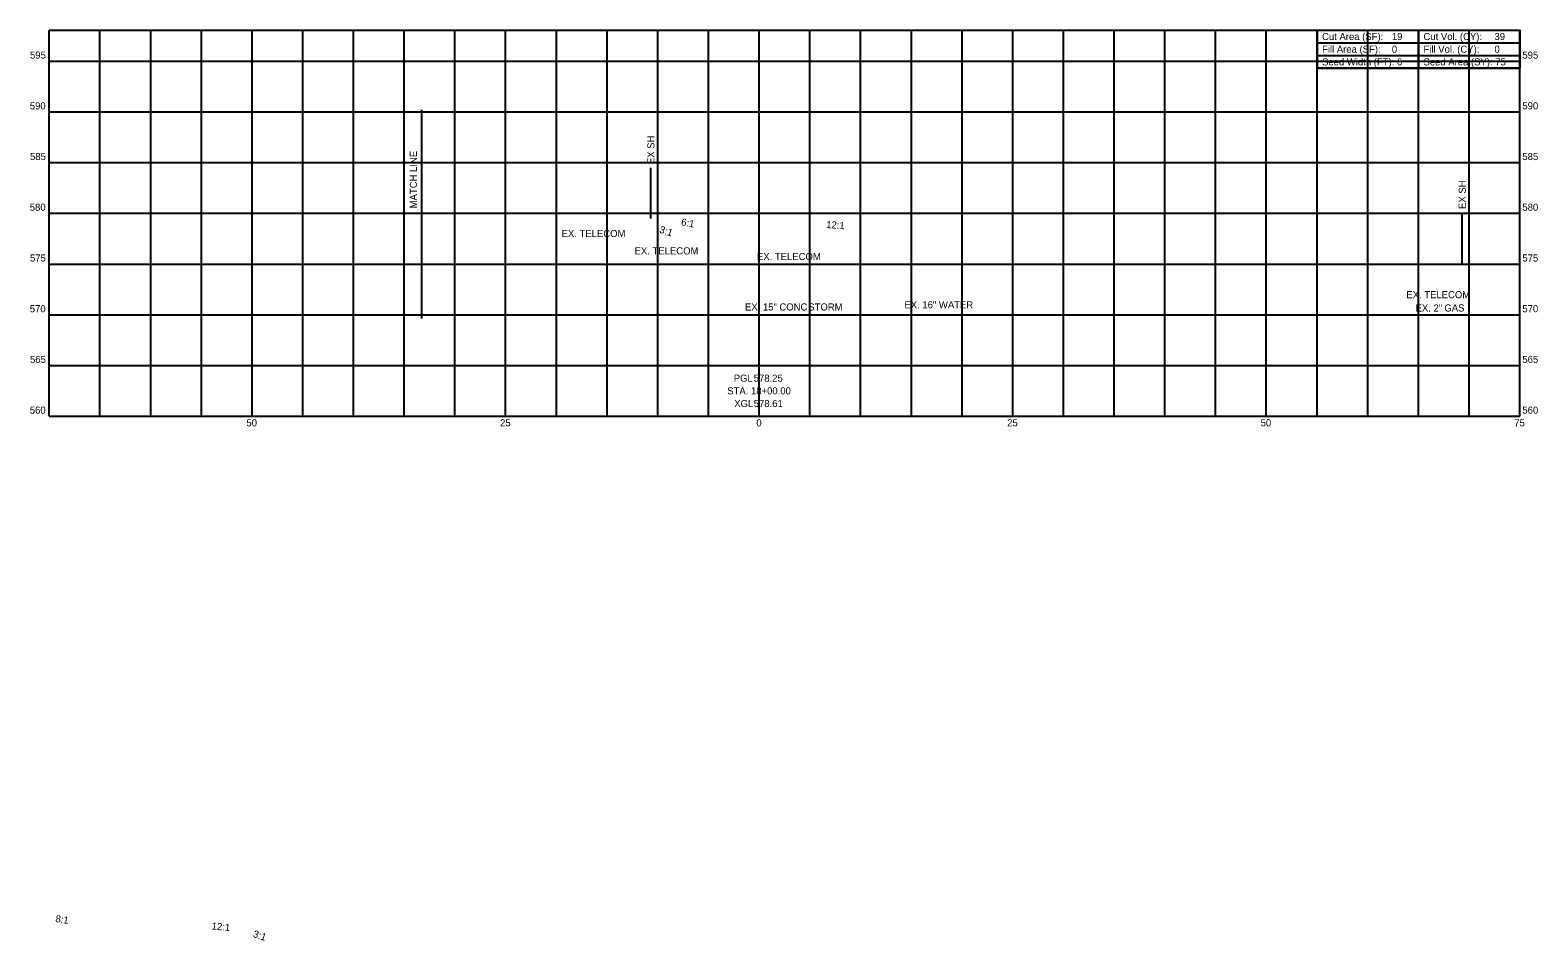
# Model space of a CAD drawing. Extents: x -72 to 275, y 508 to 598.
# Drawn here: x -71.9 to 76.8, y 508.3 to 598.1 of the extents above; entities that cross this region are included whole.
import ezdxf

# ---------------------------------------------------------------- set-up
doc = ezdxf.new("R2010")
doc.units = 0
for name, color, linetype in [('Default', 7, 'Continuous'), ('DR_X_Text', 7, 'Continuous'), ('RW_X_Esmt_SH', 7, 'Continuous'), ('SH_Data', 7, 'Continuous'), ('SH_Major_Grid_Line', 7, 'Continuous'), ('SH_Masking', 7, 'Continuous'), ('SH_Text', 7, 'Continuous'), ('UT_X_Gas_Text', 7, 'Continuous'), ('UT_X_Telecom_Text', 7, 'Continuous'), ('UT_X_Water_Text', 7, 'Continuous')]:
    doc.layers.add(name, color=color, linetype=linetype)

msp = doc.modelspace()

# ---------------------------------------------------------------- linework, layer by layer
at = {"layer": 'Default'}
msp.add_circle((75, 598.06), 0.000417, dxfattribs=at)
msp.add_circle((75, 598.06), 0.000417, dxfattribs=at)
msp.add_circle((75, 598.06), 0.000417, dxfattribs=at)
msp.add_circle((75, 598.06), 0.000417, dxfattribs=at)
msp.add_circle((75, 598.06), 0.000417, dxfattribs=at)
msp.add_circle((75, 598.06), 0.000417, dxfattribs=at)
msp.add_circle((75, 598.06), 0.000417, dxfattribs=at)
msp.add_circle((75, 598.06), 0.000417, dxfattribs=at)
msp.add_circle((75, 598.06), 0.000417, dxfattribs=at)
msp.add_circle((75, 598.06), 0.000417, dxfattribs=at)
msp.add_circle((75, 598.06), 0.000417, dxfattribs=at)
msp.add_circle((75, 598.06), 0.000417, dxfattribs=at)
at = {"layer": 'RW_X_Esmt_SH'}
for p, q in [((-10.68, 579.5), (-10.68, 584.5)), ((-10.68, 579.5), (-10.68, 584.5)), ((69.32, 575.08), (69.32, 580.08)), ((69.32, 575.08), (69.32, 580.08))]:
    msp.add_line(p, q, dxfattribs=at)
at = {"layer": 'SH_Data'}
for p, q in [((55, 598.06), (75, 598.06)), ((55, 598.06), (55, 595.56)), ((65, 598.06), (65, 594.31)), ((75, 598.06), (75, 595.56)), ((55, 596.81), (75, 596.81)), ((55, 595.56), (75, 595.56)), ((63.3, 594.93), (63.3, 594.93)), ((72.95, 594.93), (72.95, 594.93))]:
    msp.add_line(p, q, dxfattribs=at)
msp.add_lwpolyline([(55, 595.56), (55, 594.31), (75, 594.31), (75, 595.56)], dxfattribs=at)
at = {"layer": 'SH_Major_Grid_Line'}
for p, q in [((-70, 598.06), (75, 598.06)), ((-70, 560), (-70, 598.06)), ((-65, 560), (-65, 598.06)), ((-60, 560), (-60, 598.06)), ((-55, 560), (-55, 598.06)), ((-50, 560), (-50, 598.06)), ((-45, 560), (-45, 598.06)), ((-40, 560), (-40, 598.06)), ((-35, 560), (-35, 598.06)), ((-30, 560), (-30, 598.06)), ((-25, 560), (-25, 598.06)), ((-20, 560), (-20, 598.06)), ((-15, 560), (-15, 598.06)), ((-10, 560), (-10, 598.06)), ((-5, 560), (-5, 598.06)), ((0, 560), (0, 598.06)), ((5, 560), (5, 598.06)), ((10, 560), (10, 598.06)), ((15, 560), (15, 598.06)), ((20, 560), (20, 598.06)), ((25, 560), (25, 598.06)), ((30, 560), (30, 598.06)), ((35, 560), (35, 598.06)), ((40, 560), (40, 598.06)), ((45, 560), (45, 598.06)), ((50, 560), (50, 598.06)), ((55, 560), (55, 598.06)), ((60, 560), (60, 598.06)), ((65, 560), (65, 598.06)), ((70, 560), (70, 598.06)), ((75, 560), (75, 598.06)), ((-70, 595), (75, 595)), ((-70, 590), (75, 590)), ((-70, 585), (75, 585)), ((-70, 580), (75, 580)), ((-70, 575), (75, 575)), ((-70, 570), (75, 570)), ((-70, 565), (75, 565)), ((-70, 560), (75, 560))]:
    msp.add_line(p, q, dxfattribs=at)
at = {"layer": 'SH_Masking'}
msp.add_lwpolyline([(55, 598.06), (75, 598.06), (75, 594.31), (55, 594.31)], close=True, dxfattribs=at)
at = {"layer": 'SH_Text'}
msp.add_line((-33.3, 590.19), (-33.3, 569.63), dxfattribs=at)

# ---------------------------------------------------------------- texts
at = {"layer": 'DR_X_Text'}
for s, p in [('EX. 15"', (-1.4, 570.42)), ('CONC', (1.99, 570.42)), ('STORM', (4.84, 570.42))]:
    msp.add_text(s, height=0.7, dxfattribs=at).set_placement(p)
at = {"layer": 'RW_X_Esmt_SH'}
for p in [(-10.33, 584.85), (-10.33, 584.85), (69.67, 580.43), (69.67, 580.43)]:
    msp.add_text('EX SH', height=0.7, rotation=90, dxfattribs=at).set_placement(p)
at = {"layer": 'SH_Text'}
for s, p in [('Cut Area (SF):', (55.5, 597.08)), ('19', (62.38, 597.08)), ('Cut Vol. (CY):', (65.5, 597.08)), ('39', (72.5, 597.08)), ('Fill Area (SF):', (55.5, 595.83)), ('0', (62.38, 595.83)), ('Fill Vol. (CY):', (65.5, 595.83)), ('0', (72.5, 595.83)), ('595', (-71.9, 595.25)), ('Seed Width (FT): 6', (55.5, 594.58)), ('Seed Area (SY): 75', (65.5, 594.58)), ('595', (75.25, 595.25)), ('590', (-71.92, 590.25)), ('590', (75.25, 590.25)), ('585', (-71.9, 585.25)), ('585', (75.25, 585.25)), ('580', (-71.92, 580.25)), ('580', (75.25, 580.25)), ('575', (-71.9, 575.25)), ('EX. TELECOM', (-12.29, 575.95)), ('EX. TELECOM', (-0.22, 575.39)), ('575', (75.25, 575.25)), ('570', (-71.92, 570.25)), ('EX. TELECOM', (63.81, 571.63)), ('570', (75.25, 570.25)), ('565', (-71.9, 565.25)), ('565', (75.25, 565.25)), ('PGL ', (-2.51, 563.4)), ('578.25', (-0.54, 563.4)), ('STA. 18+00.00', (-3.15, 562.15)), ('560', (-71.92, 560.25)), ('XGL ', (-2.46, 560.9)), ('578.61', (-0.54, 560.9)), ('560', (75.25, 560.25)), ('50', (-50.56, 559)), ('25', (-25.55, 559)), ('0', (-0.28, 559)), ('25', (24.45, 559)), ('50', (49.44, 559)), ('75', (74.45, 559))]:
    msp.add_text(s, height=0.7, dxfattribs=at).set_placement(p)
for s, rotation, p in [('MATCH LINE', 90, (-33.75, 580.49)), ('3:1', 341.5668, (-9.9, 578.12)), ('6:1', 349.2554, (-7.74, 578.83)), ('12:1', 355.7439, (6.58, 578.56)), ('8:1', 351.3198, (-69.43, 510.14)), ('12:1', 354.8028, (-54.01, 509.41)), ('3:1', 341.4106, (-49.97, 508.68))]:
    msp.add_text(s, height=0.7, rotation=rotation, dxfattribs=at).set_placement(p)
at = {"layer": 'UT_X_Gas_Text'}
for s, p in [('EX. 2"', (64.72, 570.32)), ('GAS', (67.56, 570.32))]:
    msp.add_text(s, height=0.7, dxfattribs=at).set_placement(p)
at = {"layer": 'UT_X_Telecom_Text'}
msp.add_text('EX. TELECOM', height=0.7, dxfattribs=at).set_placement((-19.48, 577.66))
at = {"layer": 'UT_X_Water_Text'}
for s, p in [('EX. 16"', (14.32, 570.63)), ('WATER', (17.72, 570.63))]:
    msp.add_text(s, height=0.7, dxfattribs=at).set_placement(p)

doc.saveas('drawing.dxf')
